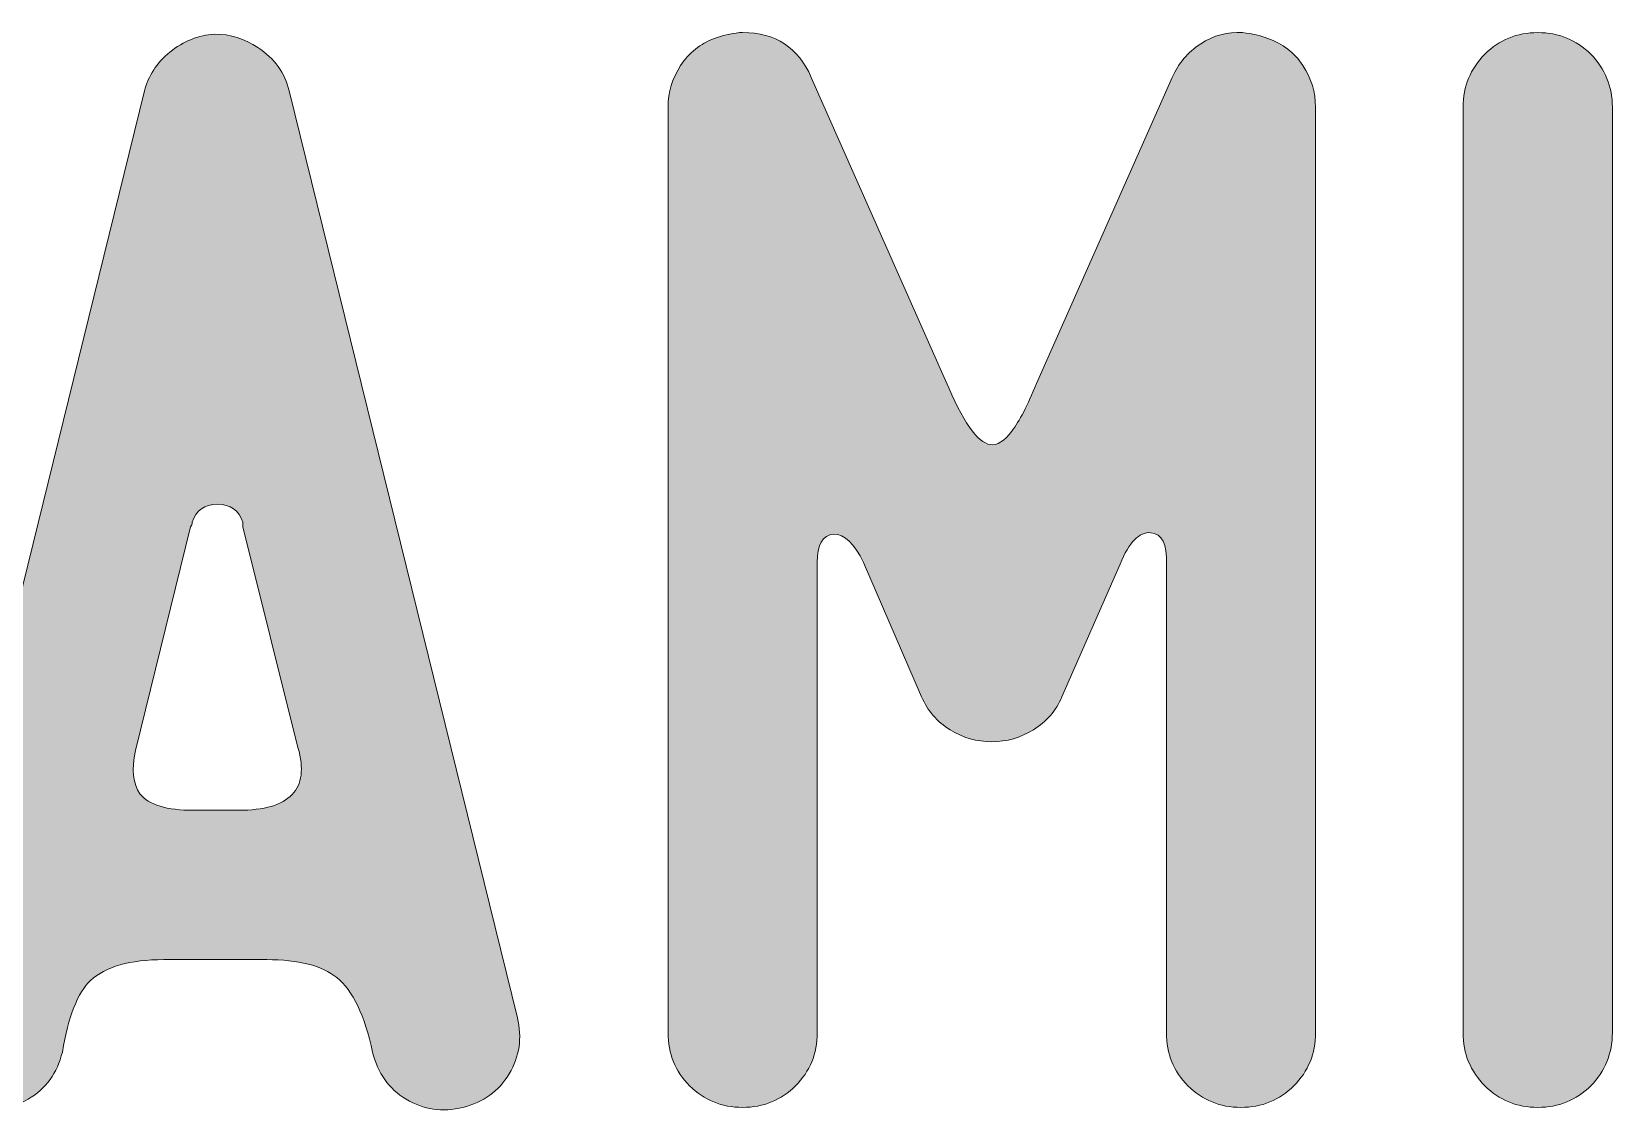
# Model space of a CAD drawing. Header units: inches. Extents: x 86 to 994, y -962 to -118.
# Drawn here: x 550.9 to 749.8, y -254.2 to -118.3 of the extents above; entities that cross this region are included whole.
import ezdxf

# ---------------------------------------------------------------- set-up
doc = ezdxf.new("R2010")
doc.units = ezdxf.units.IN
doc.header["$MEASUREMENT"] = 0
doc.layers.add('Layer 1', color=7, linetype='Continuous')

# ---------------------------------------------------------------- blocks, each defined once
blk = doc.blocks.new('block 5')
at = {"layer": 'Layer 1', "true_color": 0xfccf0c}
h = blk.add_hatch(color=40, dxfattribs=at)
h.dxf.hatch_style = 2
edge = h.paths.add_edge_path()
edge.add_spline(control_points=[(579.4, -120.33), (581.52, -121.71), (582.84, -123.52), (583.34, -125.77), (583.34, -125.77), (612.06, -242.35), (612.06, -242.35), (612.68, -244.85), (612.34, -247.2), (611.03, -249.39), (609.71, -251.58), (607.77, -252.99), (605.21, -253.61), (602.64, -254.24), (600.26, -253.89), (598.07, -252.58), (595.88, -251.26), (594.48, -249.29), (593.85, -246.66), (592.85, -242.04), (591.35, -238.91), (589.35, -237.28), (587.47, -235.78), (584.53, -235.03), (580.52, -235.03), (580.52, -235.03), (567.57, -235.03), (567.57, -235.03), (563.31, -235.03), (560.25, -235.9), (558.37, -237.65), (556.74, -239.16), (555.56, -242.16), (554.81, -246.66), (554.18, -249.29), (552.74, -251.26), (550.49, -252.58), (548.23, -253.89), (545.86, -254.24), (543.35, -253.61), (540.85, -252.99), (538.94, -251.58), (537.63, -249.39), (536.31, -247.2), (535.91, -244.85), (536.41, -242.35), (536.41, -242.35), (565.13, -125.77), (565.13, -125.77), (565.63, -123.89), (566.69, -122.27), (568.32, -120.89), (570.07, -119.52), (571.95, -118.76), (573.95, -118.64), (575.95, -118.64), (577.77, -119.2), (579.4, -120.33)], knot_values=[0, 0, 0, 0, 1, 1, 1, 2, 2, 2, 3, 3, 3, 4, 4, 4, 5, 5, 5, 6, 6, 6, 7, 7, 7, 8, 8, 8, 9, 9, 9, 10, 10, 10, 11, 11, 11, 12, 12, 12, 13, 13, 13, 14, 14, 14, 15, 15, 15, 16, 16, 16, 17, 17, 17, 18, 18, 18, 19, 19, 19, 19], degree=3, periodic=1)
edge = h.paths.add_edge_path()
edge.add_spline(control_points=[(571.14, -180.02), (571.14, -180.28), (571.07, -180.46), (570.95, -180.59), (570.95, -180.59), (564, -208.75), (564, -208.75), (563.5, -211.12), (563.69, -212.94), (564.57, -214.19), (565.69, -215.57), (567.95, -216.25), (571.32, -216.25), (571.32, -216.25), (576.96, -216.25), (576.96, -216.25), (580.21, -216.25), (582.46, -215.6), (583.71, -214.28), (584.96, -212.97), (585.22, -211), (584.46, -208.37), (584.46, -208.37), (577.52, -180.59), (577.52, -180.59), (577.52, -180.46), (577.52, -180.28), (577.52, -180.02), (577.02, -178.52), (575.95, -177.77), (574.33, -177.77), (572.7, -177.77), (571.64, -178.52), (571.14, -180.02)], knot_values=[0, 0, 0, 0, 1, 1, 1, 2, 2, 2, 3, 3, 3, 4, 4, 4, 5, 5, 5, 6, 6, 6, 7, 7, 7, 8, 8, 8, 9, 9, 9, 10, 10, 10, 11, 11, 11, 11], degree=3, periodic=1)
h = blk.add_hatch(color=40, dxfattribs=at)
h.dxf.hatch_style = 2
edge = h.paths.add_edge_path()
edge.add_spline(control_points=[(649.04, -124.08), (649.04, -124.08), (665.94, -162.19), (665.94, -162.19), (668.06, -167.32), (669.94, -170.01), (671.57, -170.26), (672.44, -170.39), (673.35, -169.82), (674.29, -168.57), (675.23, -167.32), (676.26, -165.32), (677.39, -162.56), (677.39, -162.56), (694.47, -124.08), (694.47, -124.08), (695.22, -122.33), (696.41, -120.92), (698.04, -119.86), (699.66, -118.8), (701.42, -118.33), (703.29, -118.45), (704.54, -118.58), (705.61, -118.82), (706.48, -119.2), (708.36, -119.83), (709.83, -120.95), (710.9, -122.58), (711.96, -124.21), (712.49, -125.96), (712.49, -127.84), (712.49, -127.84), (712.49, -244.23), (712.49, -244.23), (712.49, -246.85), (711.58, -249.08), (709.77, -250.89), (707.95, -252.7), (705.73, -253.61), (703.1, -253.61), (700.48, -253.61), (698.25, -252.7), (696.44, -250.89), (694.63, -249.08), (693.72, -246.85), (693.72, -244.23), (693.72, -244.23), (693.72, -185.28), (693.72, -185.28), (693.84, -182.78), (693.18, -181.46), (691.75, -181.34), (690.31, -181.21), (689.03, -182.53), (687.9, -185.28), (687.9, -185.28), (680.58, -201.99), (680.58, -201.99), (679.83, -203.74), (678.64, -205.12), (677.01, -206.12), (675.38, -207.12), (673.63, -207.62), (671.75, -207.62), (669.88, -207.62), (668.12, -207.12), (666.5, -206.12), (664.87, -205.12), (663.68, -203.74), (662.93, -201.99), (662.93, -201.99), (655.61, -185.09), (655.61, -185.09), (654.48, -182.72), (653.23, -181.52), (651.86, -181.52), (650.48, -181.65), (649.79, -182.84), (649.79, -185.09), (649.79, -185.09), (649.79, -244.23), (649.79, -244.23), (649.79, -246.85), (648.88, -249.08), (647.07, -250.89), (645.25, -252.7), (643.03, -253.61), (640.41, -253.61), (637.78, -253.61), (635.55, -252.7), (633.74, -250.89), (631.92, -249.08), (631.02, -246.85), (631.02, -244.23), (631.02, -244.23), (631.02, -127.84), (631.02, -127.84), (631.02, -125.96), (631.55, -124.21), (632.61, -122.58), (633.68, -120.95), (635.08, -119.83), (636.84, -119.2), (637.84, -118.82), (638.9, -118.58), (640.03, -118.45), (640.15, -118.45), (640.28, -118.45), (640.41, -118.45), (644.54, -118.45), (647.41, -120.33), (649.04, -124.08)], knot_values=[0, 0, 0, 0, 1, 1, 1, 2, 2, 2, 3, 3, 3, 4, 4, 4, 5, 5, 5, 6, 6, 6, 7, 7, 7, 8, 8, 8, 9, 9, 9, 10, 10, 10, 11, 11, 11, 12, 12, 12, 13, 13, 13, 14, 14, 14, 15, 15, 15, 16, 16, 16, 17, 17, 17, 18, 18, 18, 19, 19, 19, 20, 20, 20, 21, 21, 21, 22, 22, 22, 23, 23, 23, 24, 24, 24, 25, 25, 25, 26, 26, 26, 27, 27, 27, 28, 28, 28, 29, 29, 29, 30, 30, 30, 31, 31, 31, 32, 32, 32, 33, 33, 33, 34, 34, 34, 35, 35, 35, 36, 36, 36, 37, 37, 37, 37], degree=3, periodic=1)
h = blk.add_hatch(color=40, dxfattribs=at)
h.dxf.hatch_style = 2
edge = h.paths.add_edge_path()
edge.add_spline(control_points=[(749.84, -127.84), (749.84, -127.84), (749.84, -244.23), (749.84, -244.23), (749.84, -246.85), (748.93, -249.08), (747.12, -250.89), (745.31, -252.7), (743.09, -253.61), (740.46, -253.61), (737.83, -253.61), (735.61, -252.7), (733.79, -250.89), (731.98, -249.08), (731.07, -246.85), (731.07, -244.23), (731.07, -244.23), (731.07, -127.84), (731.07, -127.84), (731.07, -125.21), (731.98, -122.99), (733.79, -121.17), (735.61, -119.36), (737.83, -118.45), (740.46, -118.45), (743.09, -118.45), (745.31, -119.36), (747.12, -121.17), (748.93, -122.99), (749.84, -125.21), (749.84, -127.84)], knot_values=[0, 0, 0, 0, 1, 1, 1, 2, 2, 2, 3, 3, 3, 4, 4, 4, 5, 5, 5, 6, 6, 6, 7, 7, 7, 8, 8, 8, 9, 9, 9, 10, 10, 10, 10], degree=3, periodic=1)
at = {"layer": 'Layer 1', "lineweight": 0}
for points, knots in [([(579.4, -120.33), (581.52, -121.71), (582.84, -123.52), (583.34, -125.77), (583.34, -125.77), (612.06, -242.35), (612.06, -242.35), (612.68, -244.85), (612.34, -247.2), (611.03, -249.39), (609.71, -251.58), (607.77, -252.99), (605.21, -253.61), (602.64, -254.24), (600.26, -253.89), (598.07, -252.58), (595.88, -251.26), (594.48, -249.29), (593.85, -246.66), (592.85, -242.04), (591.35, -238.91), (589.35, -237.28), (587.47, -235.78), (584.53, -235.03), (580.52, -235.03), (580.52, -235.03), (567.57, -235.03), (567.57, -235.03), (563.31, -235.03), (560.25, -235.9), (558.37, -237.65), (556.74, -239.16), (555.56, -242.16), (554.81, -246.66), (554.18, -249.29), (552.74, -251.26), (550.49, -252.58), (548.23, -253.89), (545.86, -254.24), (543.35, -253.61), (540.85, -252.99), (538.94, -251.58), (537.63, -249.39), (536.31, -247.2), (535.91, -244.85), (536.41, -242.35), (536.41, -242.35), (565.13, -125.77), (565.13, -125.77), (565.63, -123.89), (566.69, -122.27), (568.32, -120.89), (570.07, -119.52), (571.95, -118.76), (573.95, -118.64), (575.95, -118.64), (577.77, -119.2), (579.4, -120.33)], [0, 0, 0, 0, 1, 1, 1, 2, 2, 2, 3, 3, 3, 4, 4, 4, 5, 5, 5, 6, 6, 6, 7, 7, 7, 8, 8, 8, 9, 9, 9, 10, 10, 10, 11, 11, 11, 12, 12, 12, 13, 13, 13, 14, 14, 14, 15, 15, 15, 16, 16, 16, 17, 17, 17, 18, 18, 18, 19, 19, 19, 19]), ([(649.04, -124.08), (649.04, -124.08), (665.94, -162.19), (665.94, -162.19), (668.06, -167.32), (669.94, -170.01), (671.57, -170.26), (672.44, -170.39), (673.35, -169.82), (674.29, -168.57), (675.23, -167.32), (676.26, -165.32), (677.39, -162.56), (677.39, -162.56), (694.47, -124.08), (694.47, -124.08), (695.22, -122.33), (696.41, -120.92), (698.04, -119.86), (699.66, -118.8), (701.42, -118.33), (703.29, -118.45), (704.54, -118.58), (705.61, -118.82), (706.48, -119.2), (708.36, -119.83), (709.83, -120.95), (710.9, -122.58), (711.96, -124.21), (712.49, -125.96), (712.49, -127.84), (712.49, -127.84), (712.49, -244.23), (712.49, -244.23), (712.49, -246.85), (711.58, -249.08), (709.77, -250.89), (707.95, -252.7), (705.73, -253.61), (703.1, -253.61), (700.48, -253.61), (698.25, -252.7), (696.44, -250.89), (694.63, -249.08), (693.72, -246.85), (693.72, -244.23), (693.72, -244.23), (693.72, -185.28), (693.72, -185.28), (693.84, -182.78), (693.18, -181.46), (691.75, -181.34), (690.31, -181.21), (689.03, -182.53), (687.9, -185.28), (687.9, -185.28), (680.58, -201.99), (680.58, -201.99), (679.83, -203.74), (678.64, -205.12), (677.01, -206.12), (675.38, -207.12), (673.63, -207.62), (671.75, -207.62), (669.88, -207.62), (668.12, -207.12), (666.5, -206.12), (664.87, -205.12), (663.68, -203.74), (662.93, -201.99), (662.93, -201.99), (655.61, -185.09), (655.61, -185.09), (654.48, -182.72), (653.23, -181.52), (651.86, -181.52), (650.48, -181.65), (649.79, -182.84), (649.79, -185.09), (649.79, -185.09), (649.79, -244.23), (649.79, -244.23), (649.79, -246.85), (648.88, -249.08), (647.07, -250.89), (645.25, -252.7), (643.03, -253.61), (640.41, -253.61), (637.78, -253.61), (635.55, -252.7), (633.74, -250.89), (631.92, -249.08), (631.02, -246.85), (631.02, -244.23), (631.02, -244.23), (631.02, -127.84), (631.02, -127.84), (631.02, -125.96), (631.55, -124.21), (632.61, -122.58), (633.68, -120.95), (635.08, -119.83), (636.84, -119.2), (637.84, -118.82), (638.9, -118.58), (640.03, -118.45), (640.15, -118.45), (640.28, -118.45), (640.41, -118.45), (644.54, -118.45), (647.41, -120.33), (649.04, -124.08)], [0, 0, 0, 0, 1, 1, 1, 2, 2, 2, 3, 3, 3, 4, 4, 4, 5, 5, 5, 6, 6, 6, 7, 7, 7, 8, 8, 8, 9, 9, 9, 10, 10, 10, 11, 11, 11, 12, 12, 12, 13, 13, 13, 14, 14, 14, 15, 15, 15, 16, 16, 16, 17, 17, 17, 18, 18, 18, 19, 19, 19, 20, 20, 20, 21, 21, 21, 22, 22, 22, 23, 23, 23, 24, 24, 24, 25, 25, 25, 26, 26, 26, 27, 27, 27, 28, 28, 28, 29, 29, 29, 30, 30, 30, 31, 31, 31, 32, 32, 32, 33, 33, 33, 34, 34, 34, 35, 35, 35, 36, 36, 36, 37, 37, 37, 37]), ([(749.84, -127.84), (749.84, -127.84), (749.84, -244.23), (749.84, -244.23), (749.84, -246.85), (748.93, -249.08), (747.12, -250.89), (745.31, -252.7), (743.09, -253.61), (740.46, -253.61), (737.83, -253.61), (735.61, -252.7), (733.79, -250.89), (731.98, -249.08), (731.07, -246.85), (731.07, -244.23), (731.07, -244.23), (731.07, -127.84), (731.07, -127.84), (731.07, -125.21), (731.98, -122.99), (733.79, -121.17), (735.61, -119.36), (737.83, -118.45), (740.46, -118.45), (743.09, -118.45), (745.31, -119.36), (747.12, -121.17), (748.93, -122.99), (749.84, -125.21), (749.84, -127.84)], [0, 0, 0, 0, 1, 1, 1, 2, 2, 2, 3, 3, 3, 4, 4, 4, 5, 5, 5, 6, 6, 6, 7, 7, 7, 8, 8, 8, 9, 9, 9, 10, 10, 10, 10]), ([(571.14, -180.02), (571.14, -180.28), (571.07, -180.46), (570.95, -180.59), (570.95, -180.59), (564, -208.75), (564, -208.75), (563.5, -211.12), (563.69, -212.94), (564.57, -214.19), (565.69, -215.57), (567.95, -216.25), (571.32, -216.25), (571.32, -216.25), (576.96, -216.25), (576.96, -216.25), (580.21, -216.25), (582.46, -215.6), (583.71, -214.28), (584.96, -212.97), (585.22, -211), (584.46, -208.37), (584.46, -208.37), (577.52, -180.59), (577.52, -180.59), (577.52, -180.46), (577.52, -180.28), (577.52, -180.02), (577.02, -178.52), (575.95, -177.77), (574.33, -177.77), (572.7, -177.77), (571.64, -178.52), (571.14, -180.02)], [0, 0, 0, 0, 1, 1, 1, 2, 2, 2, 3, 3, 3, 4, 4, 4, 5, 5, 5, 6, 6, 6, 7, 7, 7, 8, 8, 8, 9, 9, 9, 10, 10, 10, 11, 11, 11, 11])]:
    blk.add_open_spline(points, degree=3, knots=knots, dxfattribs=at)
blk = doc.blocks.new('block 2')
at = {"layer": 'Layer 1'}
blk.add_blockref('block 5', (0, 0), dxfattribs=at)

msp = doc.modelspace()

# ---------------------------------------------------------------- block references
at = {"layer": 'Layer 1'}
msp.add_blockref('block 2', (0, 0), dxfattribs=at)

doc.saveas('drawing.dxf')
